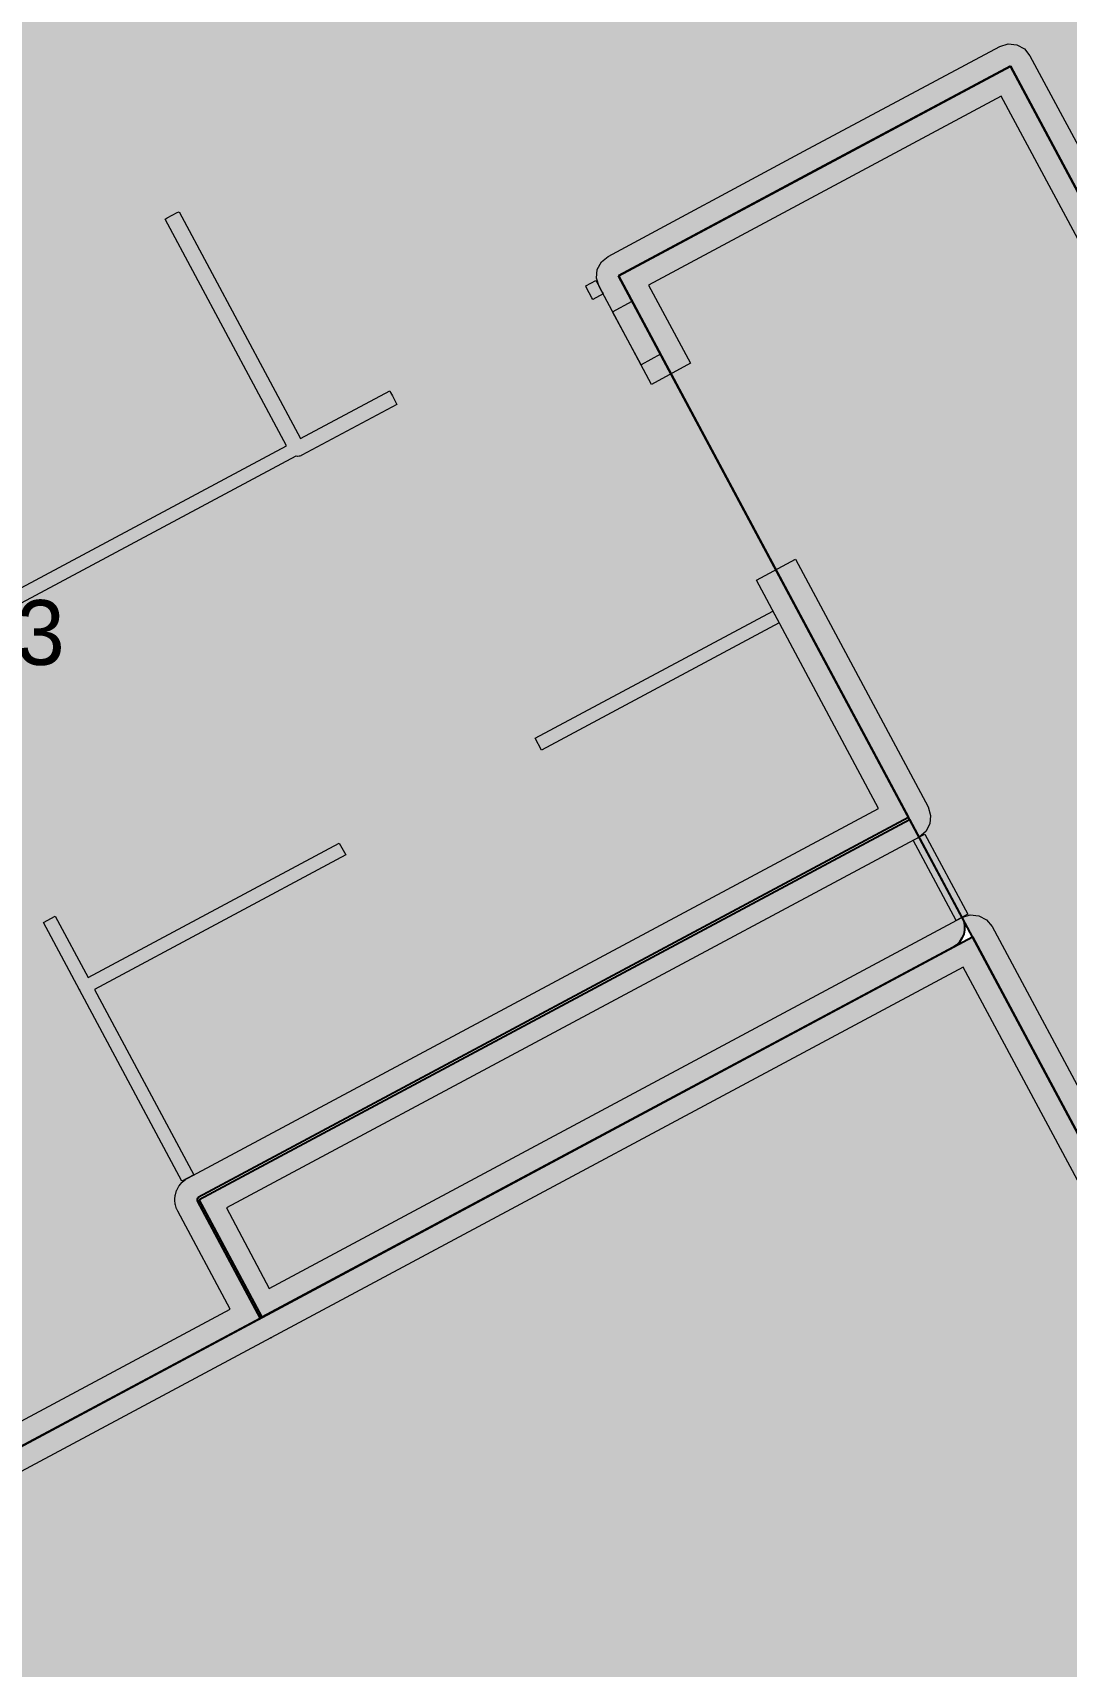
# Model space of a CAD drawing. Header units: millimetres. Extents: x 0 to 224629, y -187555 to 25097.
# Drawn here: x 71224 to 75876, y -162241 to -154890 of the extents above; entities that cross this region are included whole.
import ezdxf

# ---------------------------------------------------------------- set-up
doc = ezdxf.new("R2010")
doc.units = ezdxf.units.MM
doc.linetypes.add('Solid', pattern=[0])
for name, color, linetype, lineweight in [('Inner Walls', 5, 'Solid', 0), ('Room Objects', 47, 'Solid', 15), ('Room Walls', 47, 'Solid', 35), ('Service Area', 252, 'Solid', 25), ('Three-Bedroom Apartment', 151, 'Solid', 25), ('Two-Bedroom Apartment', 250, 'Solid', 25)]:
    doc.layers.add(name, color=color, linetype=linetype, lineweight=lineweight)
doc.styles.add('Dialog.plain', font='Dialog.plain')

msp = doc.modelspace()

# ---------------------------------------------------------------- hatches: boundary and pattern name
at = {"layer": 'Room Objects', "linetype": 'Solid', "lineweight": 0}
msp.add_hatch(color=5, dxfattribs=at).paths.add_polyline_path([(73834, -156147), (73922, -156099), (73922, -156099), (73922, -156099), (74050, -156337), (73962, -156385), (73962, -156385), (73962, -156385)], flags=0)
at = {"layer": 'Service Area', "linetype": 'Solid', "lineweight": 25}
for points in [[(73861, -155985), (75624, -155041), (85180, -172892), (83417, -173836)], [(71974, -160141), (75170, -158430), (75406, -158871), (75414, -158889), (75418, -158908), (75418, -158928), (75414, -158947), (75406, -158965), (75395, -158982), (75381, -158996), (75365, -159007), (72257, -160670)]]:
    msp.add_hatch(color=254, dxfattribs=at).paths.add_polyline_path(points, flags=0)
at = {"layer": 'Three-Bedroom Apartment', "linetype": 'Solid', "lineweight": 25}
h = msp.add_hatch(color=150, dxfattribs=at)
h.paths.add_polyline_path([(65876, -156430), (73149, -152536), (80423, -148643), (82015, -151618), (83608, -154594), (80058, -156495), (79869, -156142), (79868, -156140), (79866, -156139), (79865, -156138), (79863, -156137), (79861, -156137), (79859, -156137), (79857, -156137), (79855, -156138), (77023, -157654), (75624, -155041), (74742, -155512), (73861, -155985), (75165, -158422), (75165, -158422), (71969, -160132), (71968, -160134), (71966, -160135), (71965, -160137), (71965, -160138), (71964, -160140), (71964, -160142), (71965, -160144), (71965, -160146), (72248, -160675), (72248, -160675), (69062, -162381), (67469, -159406)], flags=0)
h.paths.add_polyline_path([(79064, -153765), (78828, -153324), (78827, -153323), (78826, -153321), (78824, -153320), (78823, -153320), (78821, -153319), (78819, -153319), (78817, -153320), (78815, -153320), (77377, -154090), (77375, -154091), (77374, -154093), (77373, -154094), (77372, -154096), (77372, -154098), (77372, -154100), (77372, -154102), (77373, -154104), (77609, -154545), (77610, -154546), (77611, -154548), (77613, -154549), (77615, -154549), (77616, -154550), (77618, -154550), (77620, -154549), (77622, -154549), (79060, -153779), (79062, -153778), (79063, -153776), (79064, -153775), (79065, -153773), (79066, -153771), (79066, -153769), (79065, -153767)], flags=0)
at = {"layer": 'Two-Bedroom Apartment', "linetype": 'Solid', "lineweight": 25}
h = msp.add_hatch(color=151, dxfattribs=at)
h.paths.add_polyline_path([(69062, -162381), (75453, -158959), (77046, -161935), (78639, -164910), (80232, -167886), (78483, -168822), (78483, -168822), (78247, -168381), (78246, -168380), (78245, -168378), (78243, -168377), (78241, -168376), (78239, -168376), (78237, -168376), (78235, -168376), (78233, -168377), (76795, -169147), (76794, -169148), (76792, -169149), (76791, -169151), (76790, -169153), (76790, -169155), (76790, -169157), (76790, -169159), (76791, -169160), (77027, -169601), (73840, -171307), (72247, -168332), (70654, -165356)], flags=0)
h.paths.add_polyline_path([(75048, -162426), (73610, -163196), (73608, -163197), (73607, -163198), (73606, -163200), (73605, -163202), (73604, -163204), (73604, -163206), (73605, -163208), (73606, -163210), (73842, -163650), (73843, -163652), (73844, -163653), (73846, -163654), (73847, -163655), (73849, -163656), (73851, -163656), (73853, -163655), (73855, -163654), (75293, -162885), (75295, -162883), (75296, -162882), (75297, -162880), (75298, -162879), (75298, -162877), (75298, -162875), (75298, -162873), (75297, -162871), (75061, -162430), (75060, -162429), (75059, -162427), (75057, -162426), (75055, -162425), (75053, -162425), (75052, -162425), (75050, -162425)], flags=0)

# ---------------------------------------------------------------- linework, layer by layer
at = {"layer": 'Inner Walls', "color": 47, "linetype": 'Solid', "lineweight": 15}
for p, q in [((74695, -155424), (75577, -154953)), ((75577, -154953), (75614, -154941)), ((75614, -154941), (75653, -154945)), ((75653, -154945), (75688, -154963)), ((75688, -154963), (75712, -154994)), ((75712, -154994), (77064, -157519)), ((75583, -155176), (73996, -156026)), ((76935, -157701), (75583, -155176)), ((73814, -155897), (74695, -155424)), ((73761, -155995), (73765, -155956)), ((73765, -155956), (73784, -155921)), ((73784, -155921), (73814, -155897)), ((73773, -156032), (73761, -155995)), ((74009, -156473), (73773, -156032)), ((73996, -156026), (74185, -156378)), ((74185, -156378), (74009, -156473)), ((74481, -157354), (74657, -157260)), ((74657, -157260), (75254, -158374)), ((75030, -158381), (74481, -157354)), ((71922, -160044), (75030, -158381)), ((75254, -158374), (75265, -158412)), ((75261, -158450), (75243, -158485)), ((75265, -158412), (75261, -158450)), ((75213, -158510), (72096, -160178)), ((75243, -158485), (75213, -158510)), ((72289, -160540), (75406, -158871)), ((75406, -158871), (75443, -158860)), ((75443, -158860), (75482, -158864)), ((75482, -158864), (75517, -158882)), ((75517, -158882), (75542, -158912)), ((75542, -158912), (77134, -161888)), ((75412, -159095), (72296, -160763)), ((78787, -165398), (75412, -159095)), ((71873, -160098), (71882, -160081)), ((71882, -160081), (71883, -160079)), ((71883, -160079), (71896, -160064)), ((71896, -160064), (71897, -160063)), ((71897, -160063), (71912, -160050)), ((71912, -160050), (71914, -160049)), ((71914, -160049), (71922, -160044)), ((71864, -160140), (71866, -160121)), ((71864, -160142), (71864, -160140)), ((71866, -160162), (71864, -160142)), ((71866, -160121), (71867, -160119)), ((71867, -160119), (71872, -160100)), ((71872, -160100), (71873, -160098)), ((71867, -160164), (71866, -160162)), ((71872, -160182), (71867, -160164)), ((71873, -160184), (71872, -160182)), ((71877, -160193), (71873, -160184)), ((72113, -160634), (71877, -160193)), ((72096, -160178), (72289, -160540)), ((69235, -162175), (72113, -160634)), ((72296, -160763), (69329, -162351))]:
    msp.add_line(p, q, dxfattribs=at)
msp.add_point((72296, -160763), dxfattribs=at)
at = {"layer": 'Room Objects', "color": 0, "linetype": 'Solid', "lineweight": 0}
for p, q in [((73834, -156147), (73922, -156099)), ((73922, -156099), (74050, -156337)), ((73962, -156385), (73834, -156147)), ((74050, -156337), (73962, -156385))]:
    msp.add_line(p, q, dxfattribs=at)
for p in [(73922, -156099), (73922, -156099), (73962, -156385), (73962, -156385)]:
    msp.add_point(p, dxfattribs=at)
at = {"layer": 'Room Walls', "color": 47, "linetype": 'Solid', "lineweight": 9}
for p, q in [((71821, -155729), (71830, -155724)), ((72367, -156749), (71821, -155729)), ((71830, -155724), (71874, -155700)), ((71874, -155700), (71883, -155696)), ((71883, -155696), (72430, -156717)), ((73713, -156030), (73759, -156005)), ((73717, -156038), (73713, -156030)), ((73741, -156083), (73717, -156038)), ((73759, -156005), (73763, -156013)), ((73763, -156013), (73776, -156037)), ((73776, -156037), (73787, -156058)), ((73745, -156091), (73741, -156083)), ((73791, -156066), (73745, -156091)), ((73787, -156058), (73791, -156066)), ((72430, -156717), (72831, -156502)), ((72831, -156502), (72835, -156510)), ((72835, -156510), (72843, -156524)), ((72843, -156524), (72863, -156563)), ((72863, -156563), (72436, -156792)), ((67675, -159261), (72367, -156749)), ((72409, -156796), (70706, -157707)), ((72410, -156796), (72409, -156796)), ((72416, -156797), (72410, -156796)), ((72418, -156797), (72416, -156797)), ((72424, -156796), (72418, -156797)), ((72426, -156796), (72424, -156796)), ((72431, -156794), (72426, -156796)), ((72433, -156793), (72431, -156794)), ((72436, -156792), (72433, -156793)), ((73486, -158065), (74555, -157493)), ((74555, -157493), (74583, -157546)), ((74583, -157546), (73514, -158118)), ((73514, -158118), (73486, -158065)), ((71474, -159142), (72604, -158537)), ((72604, -158537), (72633, -158590)), ((75186, -158524), (75239, -158496)), ((75380, -158885), (75186, -158524)), ((75239, -158496), (75433, -158857)), ((72633, -158590), (71502, -159195)), ((71273, -158894), (71326, -158866)), ((71435, -159197), (71273, -158894)), ((71326, -158866), (71474, -159142)), ((75433, -158857), (75380, -158885)), ((71896, -160058), (71435, -159197)), ((71502, -159195), (71949, -160030)), ((71949, -160030), (71896, -160058))]:
    msp.add_line(p, q, dxfattribs=at)
msp.add_point((71435, -159197), dxfattribs=at)
at = {"layer": 'Service Area', "color": 254, "linetype": 'Solid', "lineweight": 25}
for p, q in [((73861, -155985), (75624, -155041)), ((75624, -155041), (85180, -172892)), ((83417, -173836), (73861, -155985)), ((71974, -160141), (75170, -158430)), ((75170, -158430), (75406, -158871)), ((75406, -158871), (75414, -158889)), ((75414, -158889), (75418, -158908)), ((75418, -158908), (75418, -158928)), ((75395, -158982), (75381, -158996)), ((75406, -158965), (75395, -158982)), ((75414, -158947), (75406, -158965)), ((75418, -158928), (75414, -158947)), ((75365, -159007), (72257, -160670)), ((75381, -158996), (75365, -159007)), ((72257, -160670), (71974, -160141))]:
    msp.add_line(p, q, dxfattribs=at)
at = {"layer": 'Three-Bedroom Apartment', "color": 150, "linetype": 'Solid', "lineweight": 25}
for p, q in [((75624, -155041), (74742, -155512)), ((77023, -157654), (75624, -155041)), ((74742, -155512), (73861, -155985)), ((73861, -155985), (75165, -158422)), ((75165, -158422), (71969, -160132)), ((71965, -160138), (71964, -160140)), ((71964, -160140), (71964, -160142)), ((71964, -160142), (71965, -160144)), ((71966, -160135), (71965, -160137)), ((71965, -160137), (71965, -160138)), ((71965, -160144), (71965, -160146)), ((71965, -160146), (72248, -160675)), ((71968, -160134), (71966, -160135)), ((71969, -160132), (71968, -160134)), ((72248, -160675), (69062, -162381))]:
    msp.add_line(p, q, dxfattribs=at)
for p in [(75165, -158422), (72248, -160675)]:
    msp.add_point(p, dxfattribs=at)
at = {"layer": 'Two-Bedroom Apartment', "color": 151, "linetype": 'Solid', "lineweight": 25}
for p, q in [((69062, -162381), (75453, -158959)), ((75453, -158959), (77046, -161935))]:
    msp.add_line(p, q, dxfattribs=at)

# ---------------------------------------------------------------- texts
at = {"layer": 'Three-Bedroom Apartment', "color": 7, "linetype": 'Solid', "lineweight": 25, "style": 'Dialog.plain'}
msp.add_text('104.63', height=291.61, dxfattribs=at).set_placement((70176, -157735))

doc.saveas('drawing.dxf')
